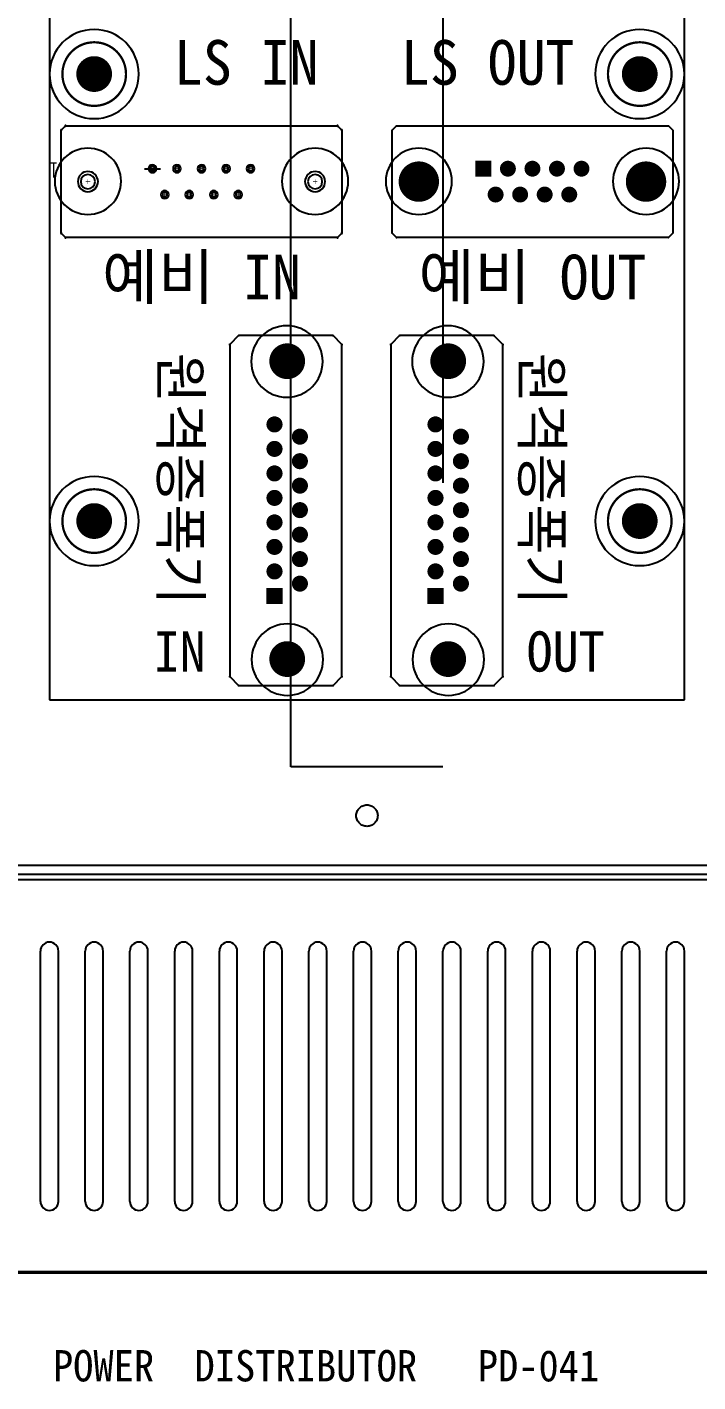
# Model space of a CAD drawing. Header units: millimetres. Extents: x 0 to 841, y 0 to 594.
# Drawn here: x 730.885 to 732.419, y 490.951 to 494.051 of the extents above; entities that cross this region are included whole.
import ezdxf
from ezdxf.enums import TextEntityAlignment as Align

# ---------------------------------------------------------------- set-up
doc = ezdxf.new("R2010")
doc.units = ezdxf.units.MM
doc.header["$LTSCALE"] = 10
doc.linetypes.add('HIDDEN', pattern=[0.375, 0.25, -0.125])
doc.linetypes.add('KEEPOUT_00011110', pattern=[2, 1, 1])
doc.layers.add('LINE06', color=9, linetype='Continuous')
doc.styles.get("Standard").update_dxf_attribs({"font": 'GulimChe.ttf'})

# ---------------------------------------------------------------- blocks, each defined once
blk = doc.blocks.new('PAD_5')
at = {"const_width": 2}
blk.add_lwpolyline([(0, -1, 1), (0, 1, 1)], format="xyb", close=True, dxfattribs=at)

msp = doc.modelspace()

# ---------------------------------------------------------------- linework, layer by layer
at = {"const_width": 0.0364}
for points in [[(731.0198, 493.9431, 1), (731.0562, 493.9431, 1)], [(731.0198, 493.9431, 1), (731.0562, 493.9431, 1)], [(732.2676, 493.9431, 1), (732.3039, 493.9431, 1)], [(732.2676, 493.9431, 1), (732.3039, 493.9431, 1)], [(731.0198, 492.9204, 1), (731.0562, 492.9204, 1)], [(731.0198, 492.9204, 1), (731.0562, 492.9204, 1)], [(732.2676, 492.9204, 1), (732.3039, 492.9204, 1)], [(732.2676, 492.9204, 1), (732.3039, 492.9204, 1)]]:
    msp.add_lwpolyline(points, format="xyb", close=True, dxfattribs=at)
at = {"layer": 'LINE06'}
for p, q in [((730.9357, 495.3545), (730.9357, 492.5113)), ((732.388, 492.5113), (732.388, 495.3545)), ((730.9624, 493.8146), (730.9726, 493.8248)), ((730.9624, 493.579), (730.9624, 493.8146)), ((730.9726, 493.8248), (731.5943, 493.8248)), ((731.5943, 493.8248), (731.6046, 493.8146)), ((731.6046, 493.8146), (731.6046, 493.579)), ((731.7192, 493.8146), (731.7294, 493.8248)), ((731.7192, 493.579), (731.7192, 493.8146)), ((731.7294, 493.8248), (732.3511, 493.8248)), ((732.3511, 493.8248), (732.3614, 493.8146)), ((732.3614, 493.8146), (732.3614, 493.579)), ((731.1531, 493.7266), (731.1894, 493.7266)), ((731.1531, 493.7266), (731.1894, 493.7266)), ((730.9726, 493.5688), (730.9624, 493.579)), ((731.5943, 493.5688), (730.9726, 493.5688)), ((731.6046, 493.579), (731.5943, 493.5688)), ((731.7294, 493.5688), (731.7192, 493.579)), ((732.3511, 493.5688), (731.7294, 493.5688)), ((732.3614, 493.579), (732.3511, 493.5688)), ((731.3684, 493.3446), (731.3479, 493.3242)), ((731.3479, 493.3242), (731.3479, 492.5645)), ((731.5842, 493.3446), (731.3684, 493.3446)), ((731.6046, 493.3242), (731.5842, 493.3446)), ((731.6046, 492.5645), (731.6046, 493.3242)), ((731.7365, 493.3446), (731.7161, 493.3242)), ((731.7161, 493.3242), (731.7161, 492.5645)), ((731.9523, 493.3446), (731.7365, 493.3446)), ((731.9728, 493.3242), (731.9523, 493.3446)), ((731.9728, 492.5645), (731.9728, 493.3242)), ((731.3479, 492.5645), (731.3684, 492.544)), ((731.3684, 492.544), (731.5842, 492.544)), ((731.5842, 492.544), (731.6046, 492.5645)), ((731.7161, 492.5645), (731.7365, 492.544)), ((731.7365, 492.544), (731.9523, 492.544)), ((731.9523, 492.544), (731.9728, 492.5645)), ((730.9357, 492.5113), (732.388, 492.5113)), ((729.0642, 492.1124), (738.9437, 492.1124)), ((729.7392, 492.1329), (738.2687, 492.1329)), ((729.5142, 492.1002), (738.4937, 492.1002)), ((730.9153, 491.3638), (730.9153, 491.9365)), ((730.9562, 491.3638), (730.9562, 491.9365)), ((731.0176, 491.3638), (731.0176, 491.9365)), ((731.0585, 491.3638), (731.0585, 491.9365)), ((731.1198, 491.3638), (731.1198, 491.9365)), ((731.1607, 491.3638), (731.1607, 491.9365)), ((731.2221, 491.3638), (731.2221, 491.9365)), ((731.263, 491.3638), (731.263, 491.9365)), ((731.3244, 491.3638), (731.3244, 491.9365)), ((731.3653, 491.3638), (731.3653, 491.9365)), ((731.4267, 491.3638), (731.4267, 491.9365)), ((731.4676, 491.3638), (731.4676, 491.9365)), ((731.5289, 491.3638), (731.5289, 491.9365)), ((731.5698, 491.3638), (731.5698, 491.9365)), ((731.6312, 491.3638), (731.6312, 491.9365)), ((731.6721, 491.3638), (731.6721, 491.9365)), ((731.7335, 491.3638), (731.7335, 491.9365)), ((731.7744, 491.3638), (731.7744, 491.9365)), ((731.8357, 491.3638), (731.8357, 491.9365)), ((731.8767, 491.3638), (731.8767, 491.9365)), ((731.938, 491.3638), (731.938, 491.9365)), ((731.9789, 491.3638), (731.9789, 491.9365)), ((732.0403, 491.3638), (732.0403, 491.9365)), ((732.0812, 491.3638), (732.0812, 491.9365)), ((732.1426, 491.3638), (732.1426, 491.9365)), ((732.1835, 491.3638), (732.1835, 491.9365)), ((732.2448, 491.3638), (732.2448, 491.9365)), ((732.2857, 491.3638), (732.2857, 491.9365)), ((732.3471, 491.3638), (732.3471, 491.9365)), ((732.388, 491.3638), (732.388, 491.9365)), ((738.9437, 491.2026), (729.0642, 491.2026)), ((729.0642, 491.2026), (738.9437, 491.2026)), ((729.5142, 491.2002), (738.4937, 491.2002))]:
    msp.add_line(p, q, dxfattribs=at)
at = {"layer": 'LINE06', "linetype": 'HIDDEN'}
msp.add_lwpolyline([(731.488, 495.5079), (731.8357, 495.5079), (731.8357, 492.3579), (731.488, 492.3579)], close=True, dxfattribs=at)
at = {"layer": 'LINE06', "linetype": 'KEEPOUT_00011110'}
for points in [[(730.936, 493.9431, 1), (731.1401, 493.9431, 1)], [(732.1837, 493.9431, 1), (732.3878, 493.9431, 1)], [(730.936, 492.9204, 1), (731.1401, 492.9204, 1)], [(732.1837, 492.9204, 1), (732.3878, 492.9204, 1)]]:
    msp.add_lwpolyline(points, format="xyb", close=True, dxfattribs=at)
at = {"layer": 'LINE06'}
for points, const_width in [([(731.1108, 493.9431, 1), (730.9653, 493.9431, 1)], 0.0052), ([(732.3585, 493.9431, 1), (732.213, 493.9431, 1)], 0.0052), ([(731.0017, 493.9431, 1), (731.0744, 493.9431, 1)], 0.0052), ([(732.2494, 493.9431, 1), (732.3221, 493.9431, 1)], 0.0052), ([(731.7182, 493.8146, 1), (731.7203, 493.8146, 1)], 0.00208), ([(731.7284, 493.8248, 1), (731.7305, 493.8248, 1)], 0.00208), ([(732.3501, 493.8248, 1), (732.3522, 493.8248, 1)], 0.00208), ([(732.3603, 493.8146, 1), (732.3624, 493.8146, 1)], 0.00208), ([(731.7805, 493.6739, 1), (731.7805, 493.7201, 1)], 0.0462), ([(731.7805, 493.6739, 1), (731.7805, 493.7201, 1)], 0.0462), ([(731.7805, 493.6739, 1), (731.7805, 493.7201, 1)], 0.0462), ([(731.7642, 493.697, 1), (731.7969, 493.697, 1)], 0.0327), ([(731.7642, 493.697, 1), (731.7969, 493.697, 1)], 0.0327), ([(731.9281, 493.7175, 1), (731.9281, 493.7357, 1)], 0.0182), ([(731.9229, 493.7266, 1), (731.9333, 493.7266, 1)], 0.0104), ([(731.9229, 493.7266, 1), (731.9333, 493.7266, 1)], 0.0104), ([(731.9842, 493.7175, 1), (731.9842, 493.7357, 1)], 0.0182), ([(731.9842, 493.7175, 1), (731.9842, 493.7357, 1)], 0.0182), ([(731.9842, 493.7175, 1), (731.9842, 493.7357, 1)], 0.0182), ([(731.979, 493.7266, 1), (731.9894, 493.7266, 1)], 0.0104), ([(731.979, 493.7266, 1), (731.9894, 493.7266, 1)], 0.0104), ([(732.0403, 493.7175, 1), (732.0403, 493.7357, 1)], 0.0182), ([(732.0403, 493.7175, 1), (732.0403, 493.7357, 1)], 0.0182), ([(732.0403, 493.7175, 1), (732.0403, 493.7357, 1)], 0.0182), ([(732.0351, 493.7266, 1), (732.0455, 493.7266, 1)], 0.0104), ([(732.0351, 493.7266, 1), (732.0455, 493.7266, 1)], 0.0104), ([(732.0964, 493.7175, 1), (732.0964, 493.7357, 1)], 0.0182), ([(732.0964, 493.7175, 1), (732.0964, 493.7357, 1)], 0.0182), ([(732.0964, 493.7175, 1), (732.0964, 493.7357, 1)], 0.0182), ([(732.0912, 493.7266, 1), (732.1016, 493.7266, 1)], 0.0104), ([(732.0912, 493.7266, 1), (732.1016, 493.7266, 1)], 0.0104), ([(732.1525, 493.7175, 1), (732.1525, 493.7357, 1)], 0.0182), ([(732.1525, 493.7175, 1), (732.1525, 493.7357, 1)], 0.0182), ([(732.1525, 493.7175, 1), (732.1525, 493.7357, 1)], 0.0182), ([(732.1473, 493.7266, 1), (732.1577, 493.7266, 1)], 0.0104), ([(732.1473, 493.7266, 1), (732.1577, 493.7266, 1)], 0.0104), ([(732.3001, 493.6739, 1), (732.3001, 493.7201, 1)], 0.0462), ([(732.3001, 493.6739, 1), (732.3001, 493.7201, 1)], 0.0462), ([(732.3001, 493.6739, 1), (732.3001, 493.7201, 1)], 0.0462), ([(732.2837, 493.697, 1), (732.3164, 493.697, 1)], 0.0327), ([(732.2837, 493.697, 1), (732.3164, 493.697, 1)], 0.0327), ([(731.9561, 493.6583, 1), (731.9561, 493.6765, 1)], 0.0182), ([(731.9561, 493.6583, 1), (731.9561, 493.6765, 1)], 0.0182), ([(731.9561, 493.6583, 1), (731.9561, 493.6765, 1)], 0.0182), ([(731.9509, 493.6674, 1), (731.9613, 493.6674, 1)], 0.0104), ([(731.9509, 493.6674, 1), (731.9613, 493.6674, 1)], 0.0104), ([(732.0122, 493.6583, 1), (732.0122, 493.6765, 1)], 0.0182), ([(732.0122, 493.6583, 1), (732.0122, 493.6765, 1)], 0.0182), ([(732.0122, 493.6583, 1), (732.0122, 493.6765, 1)], 0.0182), ([(732.007, 493.6674, 1), (732.0174, 493.6674, 1)], 0.0104), ([(732.007, 493.6674, 1), (732.0174, 493.6674, 1)], 0.0104), ([(732.0683, 493.6583, 1), (732.0683, 493.6765, 1)], 0.0182), ([(732.0683, 493.6583, 1), (732.0683, 493.6765, 1)], 0.0182), ([(732.0683, 493.6583, 1), (732.0683, 493.6765, 1)], 0.0182), ([(732.0632, 493.6674, 1), (732.0735, 493.6674, 1)], 0.0104), ([(732.0632, 493.6674, 1), (732.0735, 493.6674, 1)], 0.0104), ([(732.1245, 493.6583, 1), (732.1245, 493.6765, 1)], 0.0182), ([(732.1245, 493.6583, 1), (732.1245, 493.6765, 1)], 0.0182), ([(732.1245, 493.6583, 1), (732.1245, 493.6765, 1)], 0.0182), ([(732.1193, 493.6674, 1), (732.1297, 493.6674, 1)], 0.0104), ([(732.1193, 493.6674, 1), (732.1297, 493.6674, 1)], 0.0104), ([(731.7182, 493.579, 1), (731.7203, 493.579, 1)], 0.00208), ([(731.7284, 493.5688, 1), (731.7305, 493.5688, 1)], 0.00208), ([(732.3501, 493.5688, 1), (732.3522, 493.5688, 1)], 0.00208), ([(732.3603, 493.579, 1), (732.3624, 493.579, 1)], 0.00208), ([(731.3479, 493.3229, 1), (731.3479, 493.3255, 1)], 0.0026), ([(731.3684, 493.3433, 1), (731.3684, 493.3459, 1)], 0.0026), ([(731.4999, 493.2861, 1), (731.459, 493.2861, 1)], 0.0409), ([(731.4999, 493.2861, 1), (731.459, 493.2861, 1)], 0.0409), ([(731.4999, 493.2861, 1), (731.459, 493.2861, 1)], 0.0409), ([(731.4794, 493.2705, 1), (731.4794, 493.3017, 1)], 0.0312), ([(731.4794, 493.2705, 1), (731.4794, 493.3017, 1)], 0.0312), ([(731.5842, 493.3433, 1), (731.5842, 493.3459, 1)], 0.0026), ([(731.6046, 493.3229, 1), (731.6046, 493.3255, 1)], 0.0026), ([(731.7161, 493.3229, 1), (731.7161, 493.3255, 1)], 0.0026), ([(731.7365, 493.3433, 1), (731.7365, 493.3459, 1)], 0.0026), ([(731.8681, 493.2861, 1), (731.8272, 493.2861, 1)], 0.0409), ([(731.8681, 493.2861, 1), (731.8272, 493.2861, 1)], 0.0409), ([(731.8681, 493.2861, 1), (731.8272, 493.2861, 1)], 0.0409), ([(731.8476, 493.2705, 1), (731.8476, 493.3017, 1)], 0.0312), ([(731.8476, 493.2705, 1), (731.8476, 493.3017, 1)], 0.0312), ([(731.9523, 493.3433, 1), (731.9523, 493.3459, 1)], 0.0026), ([(731.9728, 493.3229, 1), (731.9728, 493.3255, 1)], 0.0026), ([(731.4596, 493.1415, 1), (731.4412, 493.1415, 1)], 0.0184), ([(731.4596, 493.1415, 1), (731.4412, 493.1415, 1)], 0.0184), ([(731.4596, 493.1415, 1), (731.4412, 493.1415, 1)], 0.0184), ([(731.4504, 493.1364, 1), (731.4504, 493.1466, 1)], 0.0102), ([(731.4504, 493.1364, 1), (731.4504, 493.1466, 1)], 0.0102), ([(731.5177, 493.1135, 1), (731.4993, 493.1135, 1)], 0.0184), ([(731.5177, 493.1135, 1), (731.4993, 493.1135, 1)], 0.0184), ([(731.5177, 493.1135, 1), (731.4993, 493.1135, 1)], 0.0184), ([(731.8278, 493.1415, 1), (731.8094, 493.1415, 1)], 0.0184), ([(731.8278, 493.1415, 1), (731.8094, 493.1415, 1)], 0.0184), ([(731.8278, 493.1415, 1), (731.8094, 493.1415, 1)], 0.0184), ([(731.8186, 493.1364, 1), (731.8186, 493.1466, 1)], 0.0102), ([(731.8186, 493.1364, 1), (731.8186, 493.1466, 1)], 0.0102), ([(731.8859, 493.1135, 1), (731.8675, 493.1135, 1)], 0.0184), ([(731.8859, 493.1135, 1), (731.8675, 493.1135, 1)], 0.0184), ([(731.8859, 493.1135, 1), (731.8675, 493.1135, 1)], 0.0184), ([(731.4596, 493.0855, 1), (731.4412, 493.0855, 1)], 0.0184), ([(731.4596, 493.0855, 1), (731.4412, 493.0855, 1)], 0.0184), ([(731.4596, 493.0855, 1), (731.4412, 493.0855, 1)], 0.0184), ([(731.5085, 493.1084, 1), (731.5085, 493.1186, 1)], 0.0102), ([(731.5085, 493.1084, 1), (731.5085, 493.1186, 1)], 0.0102), ([(731.8278, 493.0855, 1), (731.8094, 493.0855, 1)], 0.0184), ([(731.8278, 493.0855, 1), (731.8094, 493.0855, 1)], 0.0184), ([(731.8278, 493.0855, 1), (731.8094, 493.0855, 1)], 0.0184), ([(731.8767, 493.1084, 1), (731.8767, 493.1186, 1)], 0.0102), ([(731.8767, 493.1084, 1), (731.8767, 493.1186, 1)], 0.0102), ([(731.4504, 493.0804, 1), (731.4504, 493.0906, 1)], 0.0102), ([(731.4504, 493.0804, 1), (731.4504, 493.0906, 1)], 0.0102), ([(731.5177, 493.0574, 1), (731.4993, 493.0574, 1)], 0.0184), ([(731.5177, 493.0574, 1), (731.4993, 493.0574, 1)], 0.0184), ([(731.5177, 493.0574, 1), (731.4993, 493.0574, 1)], 0.0184), ([(731.8186, 493.0804, 1), (731.8186, 493.0906, 1)], 0.0102), ([(731.8186, 493.0804, 1), (731.8186, 493.0906, 1)], 0.0102), ([(731.8859, 493.0574, 1), (731.8675, 493.0574, 1)], 0.0184), ([(731.8859, 493.0574, 1), (731.8675, 493.0574, 1)], 0.0184), ([(731.8859, 493.0574, 1), (731.8675, 493.0574, 1)], 0.0184), ([(731.4596, 493.0294, 1), (731.4412, 493.0294, 1)], 0.0184), ([(731.4596, 493.0294, 1), (731.4412, 493.0294, 1)], 0.0184), ([(731.4596, 493.0294, 1), (731.4412, 493.0294, 1)], 0.0184), ([(731.4504, 493.0243, 1), (731.4504, 493.0345, 1)], 0.0102), ([(731.4504, 493.0243, 1), (731.4504, 493.0345, 1)], 0.0102), ([(731.5085, 493.0523, 1), (731.5085, 493.0626, 1)], 0.0102), ([(731.5085, 493.0523, 1), (731.5085, 493.0626, 1)], 0.0102), ([(731.8278, 493.0294, 1), (731.8094, 493.0294, 1)], 0.0184), ([(731.8278, 493.0294, 1), (731.8094, 493.0294, 1)], 0.0184), ([(731.8278, 493.0294, 1), (731.8094, 493.0294, 1)], 0.0184), ([(731.8186, 493.0243, 1), (731.8186, 493.0345, 1)], 0.0102), ([(731.8186, 493.0243, 1), (731.8186, 493.0345, 1)], 0.0102), ([(731.8767, 493.0523, 1), (731.8767, 493.0626, 1)], 0.0102), ([(731.8767, 493.0523, 1), (731.8767, 493.0626, 1)], 0.0102), ([(731.5177, 493.0014, 1), (731.4993, 493.0014, 1)], 0.0184), ([(731.5177, 493.0014, 1), (731.4993, 493.0014, 1)], 0.0184), ([(731.5177, 493.0014, 1), (731.4993, 493.0014, 1)], 0.0184), ([(731.5085, 492.9963, 1), (731.5085, 493.0065, 1)], 0.0102), ([(731.5085, 492.9963, 1), (731.5085, 493.0065, 1)], 0.0102), ([(731.8859, 493.0014, 1), (731.8675, 493.0014, 1)], 0.0184), ([(731.8859, 493.0014, 1), (731.8675, 493.0014, 1)], 0.0184), ([(731.8859, 493.0014, 1), (731.8675, 493.0014, 1)], 0.0184), ([(731.8767, 492.9963, 1), (731.8767, 493.0065, 1)], 0.0102), ([(731.8767, 492.9963, 1), (731.8767, 493.0065, 1)], 0.0102), ([(731.1108, 492.9204, 1), (730.9653, 492.9204, 1)], 0.0052), ([(731.4596, 492.9734, 1), (731.4412, 492.9734, 1)], 0.0184), ([(731.4596, 492.9734, 1), (731.4412, 492.9734, 1)], 0.0184), ([(731.4596, 492.9734, 1), (731.4412, 492.9734, 1)], 0.0184), ([(731.4504, 492.9683, 1), (731.4504, 492.9785, 1)], 0.0102), ([(731.4504, 492.9683, 1), (731.4504, 492.9785, 1)], 0.0102), ([(731.8278, 492.9734, 1), (731.8094, 492.9734, 1)], 0.0184), ([(731.8278, 492.9734, 1), (731.8094, 492.9734, 1)], 0.0184), ([(731.8278, 492.9734, 1), (731.8094, 492.9734, 1)], 0.0184), ([(731.8186, 492.9683, 1), (731.8186, 492.9785, 1)], 0.0102), ([(731.8186, 492.9683, 1), (731.8186, 492.9785, 1)], 0.0102), ([(732.3585, 492.9204, 1), (732.213, 492.9204, 1)], 0.0052), ([(731.0017, 492.9204, 1), (731.0744, 492.9204, 1)], 0.0052), ([(731.5177, 492.9454, 1), (731.4993, 492.9454, 1)], 0.0184), ([(731.5177, 492.9454, 1), (731.4993, 492.9454, 1)], 0.0184), ([(731.5177, 492.9454, 1), (731.4993, 492.9454, 1)], 0.0184), ([(731.5085, 492.9402, 1), (731.5085, 492.9505, 1)], 0.0102), ([(731.5085, 492.9402, 1), (731.5085, 492.9505, 1)], 0.0102), ([(731.8859, 492.9454, 1), (731.8675, 492.9454, 1)], 0.0184), ([(731.8859, 492.9454, 1), (731.8675, 492.9454, 1)], 0.0184), ([(731.8859, 492.9454, 1), (731.8675, 492.9454, 1)], 0.0184), ([(731.8767, 492.9402, 1), (731.8767, 492.9505, 1)], 0.0102), ([(731.8767, 492.9402, 1), (731.8767, 492.9505, 1)], 0.0102), ([(732.2494, 492.9204, 1), (732.3221, 492.9204, 1)], 0.0052), ([(731.4596, 492.9173, 1), (731.4412, 492.9173, 1)], 0.0184), ([(731.4596, 492.9173, 1), (731.4412, 492.9173, 1)], 0.0184), ([(731.4596, 492.9173, 1), (731.4412, 492.9173, 1)], 0.0184), ([(731.4504, 492.9122, 1), (731.4504, 492.9224, 1)], 0.0102), ([(731.4504, 492.9122, 1), (731.4504, 492.9224, 1)], 0.0102), ([(731.8278, 492.9173, 1), (731.8094, 492.9173, 1)], 0.0184), ([(731.8278, 492.9173, 1), (731.8094, 492.9173, 1)], 0.0184), ([(731.8278, 492.9173, 1), (731.8094, 492.9173, 1)], 0.0184), ([(731.8186, 492.9122, 1), (731.8186, 492.9224, 1)], 0.0102), ([(731.8186, 492.9122, 1), (731.8186, 492.9224, 1)], 0.0102), ([(731.5177, 492.8893, 1), (731.4993, 492.8893, 1)], 0.0184), ([(731.5177, 492.8893, 1), (731.4993, 492.8893, 1)], 0.0184), ([(731.5177, 492.8893, 1), (731.4993, 492.8893, 1)], 0.0184), ([(731.5085, 492.8842, 1), (731.5085, 492.8944, 1)], 0.0102), ([(731.5085, 492.8842, 1), (731.5085, 492.8944, 1)], 0.0102), ([(731.8859, 492.8893, 1), (731.8675, 492.8893, 1)], 0.0184), ([(731.8859, 492.8893, 1), (731.8675, 492.8893, 1)], 0.0184), ([(731.8859, 492.8893, 1), (731.8675, 492.8893, 1)], 0.0184), ([(731.8767, 492.8842, 1), (731.8767, 492.8944, 1)], 0.0102), ([(731.8767, 492.8842, 1), (731.8767, 492.8944, 1)], 0.0102), ([(731.4596, 492.8613, 1), (731.4412, 492.8613, 1)], 0.0184), ([(731.4596, 492.8613, 1), (731.4412, 492.8613, 1)], 0.0184), ([(731.4596, 492.8613, 1), (731.4412, 492.8613, 1)], 0.0184), ([(731.4504, 492.8562, 1), (731.4504, 492.8664, 1)], 0.0102), ([(731.4504, 492.8562, 1), (731.4504, 492.8664, 1)], 0.0102), ([(731.8278, 492.8613, 1), (731.8094, 492.8613, 1)], 0.0184), ([(731.8278, 492.8613, 1), (731.8094, 492.8613, 1)], 0.0184), ([(731.8278, 492.8613, 1), (731.8094, 492.8613, 1)], 0.0184), ([(731.8186, 492.8562, 1), (731.8186, 492.8664, 1)], 0.0102), ([(731.8186, 492.8562, 1), (731.8186, 492.8664, 1)], 0.0102), ([(731.4596, 492.8052, 1), (731.4412, 492.8052, 1)], 0.0184), ([(731.4596, 492.8052, 1), (731.4412, 492.8052, 1)], 0.0184), ([(731.4596, 492.8052, 1), (731.4412, 492.8052, 1)], 0.0184), ([(731.5177, 492.8333, 1), (731.4993, 492.8333, 1)], 0.0184), ([(731.5177, 492.8333, 1), (731.4993, 492.8333, 1)], 0.0184), ([(731.5177, 492.8333, 1), (731.4993, 492.8333, 1)], 0.0184), ([(731.5085, 492.8282, 1), (731.5085, 492.8384, 1)], 0.0102), ([(731.5085, 492.8282, 1), (731.5085, 492.8384, 1)], 0.0102), ([(731.8278, 492.8052, 1), (731.8094, 492.8052, 1)], 0.0184), ([(731.8278, 492.8052, 1), (731.8094, 492.8052, 1)], 0.0184), ([(731.8278, 492.8052, 1), (731.8094, 492.8052, 1)], 0.0184), ([(731.8859, 492.8333, 1), (731.8675, 492.8333, 1)], 0.0184), ([(731.8859, 492.8333, 1), (731.8675, 492.8333, 1)], 0.0184), ([(731.8859, 492.8333, 1), (731.8675, 492.8333, 1)], 0.0184), ([(731.8767, 492.8282, 1), (731.8767, 492.8384, 1)], 0.0102), ([(731.8767, 492.8282, 1), (731.8767, 492.8384, 1)], 0.0102), ([(731.4504, 492.8001, 1), (731.4504, 492.8104, 1)], 0.0102), ([(731.4504, 492.8001, 1), (731.4504, 492.8104, 1)], 0.0102), ([(731.5177, 492.7772, 1), (731.4993, 492.7772, 1)], 0.0184), ([(731.5177, 492.7772, 1), (731.4993, 492.7772, 1)], 0.0184), ([(731.5177, 492.7772, 1), (731.4993, 492.7772, 1)], 0.0184), ([(731.8186, 492.8001, 1), (731.8186, 492.8104, 1)], 0.0102), ([(731.8186, 492.8001, 1), (731.8186, 492.8104, 1)], 0.0102), ([(731.8859, 492.7772, 1), (731.8675, 492.7772, 1)], 0.0184), ([(731.8859, 492.7772, 1), (731.8675, 492.7772, 1)], 0.0184), ([(731.8859, 492.7772, 1), (731.8675, 492.7772, 1)], 0.0184), ([(731.4504, 492.7441, 1), (731.4504, 492.7543, 1)], 0.0102), ([(731.4504, 492.7441, 1), (731.4504, 492.7543, 1)], 0.0102), ([(731.5085, 492.7721, 1), (731.5085, 492.7823, 1)], 0.0102), ([(731.5085, 492.7721, 1), (731.5085, 492.7823, 1)], 0.0102), ([(731.8186, 492.7441, 1), (731.8186, 492.7543, 1)], 0.0102), ([(731.8186, 492.7441, 1), (731.8186, 492.7543, 1)], 0.0102), ([(731.8767, 492.7721, 1), (731.8767, 492.7823, 1)], 0.0102), ([(731.8767, 492.7721, 1), (731.8767, 492.7823, 1)], 0.0102), ([(731.4999, 492.6046, 1), (731.459, 492.6046, 1)], 0.0409), ([(731.4999, 492.6046, 1), (731.459, 492.6046, 1)], 0.0409), ([(731.4999, 492.6046, 1), (731.459, 492.6046, 1)], 0.0409), ([(731.4794, 492.589, 1), (731.4794, 492.6202, 1)], 0.0312), ([(731.4794, 492.589, 1), (731.4794, 492.6202, 1)], 0.0312), ([(731.8681, 492.6046, 1), (731.8272, 492.6046, 1)], 0.0409), ([(731.8681, 492.6046, 1), (731.8272, 492.6046, 1)], 0.0409), ([(731.8681, 492.6046, 1), (731.8272, 492.6046, 1)], 0.0409), ([(731.8476, 492.589, 1), (731.8476, 492.6202, 1)], 0.0312), ([(731.8476, 492.589, 1), (731.8476, 492.6202, 1)], 0.0312), ([(731.3479, 492.5632, 1), (731.3479, 492.5658, 1)], 0.0026), ([(731.3684, 492.5427, 1), (731.3684, 492.5453, 1)], 0.0026), ([(731.5842, 492.5427, 1), (731.5842, 492.5453, 1)], 0.0026), ([(731.6046, 492.5632, 1), (731.6046, 492.5658, 1)], 0.0026), ([(731.7161, 492.5632, 1), (731.7161, 492.5658, 1)], 0.0026), ([(731.7365, 492.5427, 1), (731.7365, 492.5453, 1)], 0.0026), ([(731.9523, 492.5427, 1), (731.9523, 492.5453, 1)], 0.0026), ([(731.9728, 492.5632, 1), (731.9728, 492.5658, 1)], 0.0026)]:
    msp.add_lwpolyline(points, format="xyb", close=True, dxfattribs=dict(at, const_width=const_width))
for points, const_width in [([(731.0328, 493.9431), (731.0432, 493.9431)], 0.00104), ([(731.0328, 493.9431), (731.0432, 493.9431)], 0.00104), ([(731.038, 493.9379), (731.038, 493.9483)], 0.00104), ([(731.038, 493.9379), (731.038, 493.9483)], 0.00104), ([(732.2806, 493.9431), (732.2909, 493.9431)], 0.00104), ([(732.2806, 493.9431), (732.2909, 493.9431)], 0.00104), ([(732.2857, 493.9379), (732.2857, 493.9483)], 0.00104), ([(732.2857, 493.9379), (732.2857, 493.9483)], 0.00104), ([(731.1661, 493.7266), (731.1764, 493.7266)], 0.00104), ([(731.1661, 493.7266), (731.1764, 493.7266)], 0.00104), ([(731.1713, 493.7214), (731.1713, 493.7318)], 0.00104), ([(731.1713, 493.7214), (731.1713, 493.7318)], 0.00104), ([(731.2222, 493.7266), (731.2326, 493.7266)], 0.00104), ([(731.2222, 493.7266), (731.2326, 493.7266)], 0.00104), ([(731.2274, 493.7214), (731.2274, 493.7318)], 0.00104), ([(731.2274, 493.7214), (731.2274, 493.7318)], 0.00104), ([(731.2783, 493.7266), (731.2887, 493.7266)], 0.00104), ([(731.2783, 493.7266), (731.2887, 493.7266)], 0.00104), ([(731.2835, 493.7214), (731.2835, 493.7318)], 0.00104), ([(731.2835, 493.7214), (731.2835, 493.7318)], 0.00104), ([(731.3344, 493.7266), (731.3448, 493.7266)], 0.00104), ([(731.3344, 493.7266), (731.3448, 493.7266)], 0.00104), ([(731.3396, 493.7214), (731.3396, 493.7318)], 0.00104), ([(731.3396, 493.7214), (731.3396, 493.7318)], 0.00104), ([(731.3905, 493.7266), (731.4009, 493.7266)], 0.00104), ([(731.3905, 493.7266), (731.4009, 493.7266)], 0.00104), ([(731.3957, 493.7214), (731.3957, 493.7318)], 0.00104), ([(731.3957, 493.7214), (731.3957, 493.7318)], 0.00104), ([(731.9099, 493.7266), (731.9463, 493.7266)], 0.0364), ([(731.9099, 493.7266), (731.9463, 493.7266)], 0.0364), ([(731.9229, 493.7266), (731.9333, 493.7266)], 0.00104), ([(731.9229, 493.7266), (731.9333, 493.7266)], 0.00104), ([(731.9281, 493.7214), (731.9281, 493.7318)], 0.00104), ([(731.9281, 493.7214), (731.9281, 493.7318)], 0.00104), ([(731.979, 493.7266), (731.9894, 493.7266)], 0.00104), ([(731.979, 493.7266), (731.9894, 493.7266)], 0.00104), ([(731.9842, 493.7214), (731.9842, 493.7318)], 0.00104), ([(731.9842, 493.7214), (731.9842, 493.7318)], 0.00104), ([(732.0351, 493.7266), (732.0455, 493.7266)], 0.00104), ([(732.0351, 493.7266), (732.0455, 493.7266)], 0.00104), ([(732.0403, 493.7214), (732.0403, 493.7318)], 0.00104), ([(732.0403, 493.7214), (732.0403, 493.7318)], 0.00104), ([(732.0912, 493.7266), (732.1016, 493.7266)], 0.00104), ([(732.0912, 493.7266), (732.1016, 493.7266)], 0.00104), ([(732.0964, 493.7214), (732.0964, 493.7318)], 0.00104), ([(732.0964, 493.7214), (732.0964, 493.7318)], 0.00104), ([(732.1473, 493.7266), (732.1577, 493.7266)], 0.00104), ([(732.1473, 493.7266), (732.1577, 493.7266)], 0.00104), ([(732.1525, 493.7214), (732.1525, 493.7318)], 0.00104), ([(732.1525, 493.7214), (732.1525, 493.7318)], 0.00104), ([(731.0185, 493.697), (731.0289, 493.697)], 0.00104), ([(731.0185, 493.697), (731.0289, 493.697)], 0.00104), ([(731.0237, 493.6918), (731.0237, 493.7022)], 0.00104), ([(731.0237, 493.6918), (731.0237, 493.7022)], 0.00104), ([(731.5381, 493.697), (731.5484, 493.697)], 0.00104), ([(731.5381, 493.697), (731.5484, 493.697)], 0.00104), ([(731.5432, 493.6918), (731.5432, 493.7022)], 0.00104), ([(731.5432, 493.6918), (731.5432, 493.7022)], 0.00104), ([(731.7753, 493.697), (731.7857, 493.697)], 0.00104), ([(731.7753, 493.697), (731.7857, 493.697)], 0.00104), ([(731.7805, 493.6918), (731.7805, 493.7022)], 0.00104), ([(731.7805, 493.6918), (731.7805, 493.7022)], 0.00104), ([(732.2949, 493.697), (732.3053, 493.697)], 0.00104), ([(732.2949, 493.697), (732.3053, 493.697)], 0.00104), ([(732.3001, 493.6918), (732.3001, 493.7022)], 0.00104), ([(732.3001, 493.6918), (732.3001, 493.7022)], 0.00104), ([(731.1941, 493.6674), (731.2045, 493.6674)], 0.00104), ([(731.1941, 493.6674), (731.2045, 493.6674)], 0.00104), ([(731.1993, 493.6622), (731.1993, 493.6726)], 0.00104), ([(731.1993, 493.6622), (731.1993, 493.6726)], 0.00104), ([(731.2502, 493.6674), (731.2606, 493.6674)], 0.00104), ([(731.2502, 493.6674), (731.2606, 493.6674)], 0.00104), ([(731.2554, 493.6622), (731.2554, 493.6726)], 0.00104), ([(731.2554, 493.6622), (731.2554, 493.6726)], 0.00104), ([(731.3063, 493.6674), (731.3167, 493.6674)], 0.00104), ([(731.3063, 493.6674), (731.3167, 493.6674)], 0.00104), ([(731.3115, 493.6622), (731.3115, 493.6726)], 0.00104), ([(731.3115, 493.6622), (731.3115, 493.6726)], 0.00104), ([(731.3624, 493.6674), (731.3728, 493.6674)], 0.00104), ([(731.3624, 493.6674), (731.3728, 493.6674)], 0.00104), ([(731.3676, 493.6622), (731.3676, 493.6726)], 0.00104), ([(731.3676, 493.6622), (731.3676, 493.6726)], 0.00104), ([(731.9509, 493.6674), (731.9613, 493.6674)], 0.00104), ([(731.9509, 493.6674), (731.9613, 493.6674)], 0.00104), ([(731.9561, 493.6622), (731.9561, 493.6726)], 0.00104), ([(731.9561, 493.6622), (731.9561, 493.6726)], 0.00104), ([(732.007, 493.6674), (732.0174, 493.6674)], 0.00104), ([(732.007, 493.6674), (732.0174, 493.6674)], 0.00104), ([(732.0122, 493.6622), (732.0122, 493.6726)], 0.00104), ([(732.0122, 493.6622), (732.0122, 493.6726)], 0.00104), ([(732.0632, 493.6674), (732.0735, 493.6674)], 0.00104), ([(732.0632, 493.6674), (732.0735, 493.6674)], 0.00104), ([(732.0683, 493.6622), (732.0683, 493.6726)], 0.00104), ([(732.0683, 493.6622), (732.0683, 493.6726)], 0.00104), ([(732.1193, 493.6674), (732.1297, 493.6674)], 0.00104), ([(732.1193, 493.6674), (732.1297, 493.6674)], 0.00104), ([(732.1245, 493.6622), (732.1245, 493.6726)], 0.00104), ([(732.1245, 493.6622), (732.1245, 493.6726)], 0.00104), ([(731.4846, 493.2861), (731.4742, 493.2861)], 0.00104), ([(731.4846, 493.2861), (731.4742, 493.2861)], 0.00104), ([(731.4794, 493.2809), (731.4794, 493.2913)], 0.00104), ([(731.4794, 493.2809), (731.4794, 493.2913)], 0.00104), ([(731.8528, 493.2861), (731.8424, 493.2861)], 0.00104), ([(731.8528, 493.2861), (731.8424, 493.2861)], 0.00104), ([(731.8476, 493.2809), (731.8476, 493.2913)], 0.00104), ([(731.8476, 493.2809), (731.8476, 493.2913)], 0.00104), ([(731.4556, 493.1415), (731.4452, 493.1415)], 0.00104), ([(731.4556, 493.1415), (731.4452, 493.1415)], 0.00104), ([(731.4504, 493.1363), (731.4504, 493.1467)], 0.00104), ([(731.4504, 493.1363), (731.4504, 493.1467)], 0.00104), ([(731.8238, 493.1415), (731.8134, 493.1415)], 0.00104), ([(731.8238, 493.1415), (731.8134, 493.1415)], 0.00104), ([(731.8186, 493.1363), (731.8186, 493.1467)], 0.00104), ([(731.8186, 493.1363), (731.8186, 493.1467)], 0.00104), ([(731.5137, 493.1135), (731.5033, 493.1135)], 0.00104), ([(731.5137, 493.1135), (731.5033, 493.1135)], 0.00104), ([(731.5085, 493.1083), (731.5085, 493.1187)], 0.00104), ([(731.5085, 493.1083), (731.5085, 493.1187)], 0.00104), ([(731.8819, 493.1135), (731.8715, 493.1135)], 0.00104), ([(731.8819, 493.1135), (731.8715, 493.1135)], 0.00104), ([(731.8767, 493.1083), (731.8767, 493.1187)], 0.00104), ([(731.8767, 493.1083), (731.8767, 493.1187)], 0.00104), ([(731.4556, 493.0855), (731.4452, 493.0855)], 0.00104), ([(731.4556, 493.0855), (731.4452, 493.0855)], 0.00104), ([(731.4504, 493.0803), (731.4504, 493.0907)], 0.00104), ([(731.4504, 493.0803), (731.4504, 493.0907)], 0.00104), ([(731.8238, 493.0855), (731.8134, 493.0855)], 0.00104), ([(731.8238, 493.0855), (731.8134, 493.0855)], 0.00104), ([(731.8186, 493.0803), (731.8186, 493.0907)], 0.00104), ([(731.8186, 493.0803), (731.8186, 493.0907)], 0.00104), ([(731.5137, 493.0574), (731.5033, 493.0574)], 0.00104), ([(731.5137, 493.0574), (731.5033, 493.0574)], 0.00104), ([(731.5085, 493.0523), (731.5085, 493.0626)], 0.00104), ([(731.5085, 493.0523), (731.5085, 493.0626)], 0.00104), ([(731.8819, 493.0574), (731.8715, 493.0574)], 0.00104), ([(731.8819, 493.0574), (731.8715, 493.0574)], 0.00104), ([(731.8767, 493.0523), (731.8767, 493.0626)], 0.00104), ([(731.8767, 493.0523), (731.8767, 493.0626)], 0.00104), ([(731.4556, 493.0294), (731.4452, 493.0294)], 0.00104), ([(731.4556, 493.0294), (731.4452, 493.0294)], 0.00104), ([(731.4504, 493.0242), (731.4504, 493.0346)], 0.00104), ([(731.4504, 493.0242), (731.4504, 493.0346)], 0.00104), ([(731.8238, 493.0294), (731.8134, 493.0294)], 0.00104), ([(731.8238, 493.0294), (731.8134, 493.0294)], 0.00104), ([(731.8186, 493.0242), (731.8186, 493.0346)], 0.00104), ([(731.8186, 493.0242), (731.8186, 493.0346)], 0.00104), ([(731.4504, 492.9682), (731.4504, 492.9786)], 0.00104), ([(731.4504, 492.9682), (731.4504, 492.9786)], 0.00104), ([(731.5137, 493.0014), (731.5033, 493.0014)], 0.00104), ([(731.5137, 493.0014), (731.5033, 493.0014)], 0.00104), ([(731.5085, 492.9962), (731.5085, 493.0066)], 0.00104), ([(731.5085, 492.9962), (731.5085, 493.0066)], 0.00104), ([(731.8186, 492.9682), (731.8186, 492.9786)], 0.00104), ([(731.8186, 492.9682), (731.8186, 492.9786)], 0.00104), ([(731.8819, 493.0014), (731.8715, 493.0014)], 0.00104), ([(731.8819, 493.0014), (731.8715, 493.0014)], 0.00104), ([(731.8767, 492.9962), (731.8767, 493.0066)], 0.00104), ([(731.8767, 492.9962), (731.8767, 493.0066)], 0.00104), ([(731.4556, 492.9734), (731.4452, 492.9734)], 0.00104), ([(731.4556, 492.9734), (731.4452, 492.9734)], 0.00104), ([(731.5137, 492.9454), (731.5033, 492.9454)], 0.00104), ([(731.5137, 492.9454), (731.5033, 492.9454)], 0.00104), ([(731.5085, 492.9402), (731.5085, 492.9506)], 0.00104), ([(731.5085, 492.9402), (731.5085, 492.9506)], 0.00104), ([(731.8238, 492.9734), (731.8134, 492.9734)], 0.00104), ([(731.8238, 492.9734), (731.8134, 492.9734)], 0.00104), ([(731.8819, 492.9454), (731.8715, 492.9454)], 0.00104), ([(731.8819, 492.9454), (731.8715, 492.9454)], 0.00104), ([(731.8767, 492.9402), (731.8767, 492.9506)], 0.00104), ([(731.8767, 492.9402), (731.8767, 492.9506)], 0.00104), ([(731.0328, 492.9204), (731.0432, 492.9204)], 0.00104), ([(731.0328, 492.9204), (731.0432, 492.9204)], 0.00104), ([(731.038, 492.9152), (731.038, 492.9256)], 0.00104), ([(731.038, 492.9152), (731.038, 492.9256)], 0.00104), ([(731.4556, 492.9173), (731.4452, 492.9173)], 0.00104), ([(731.4556, 492.9173), (731.4452, 492.9173)], 0.00104), ([(731.4504, 492.9121), (731.4504, 492.9225)], 0.00104), ([(731.4504, 492.9121), (731.4504, 492.9225)], 0.00104), ([(731.8238, 492.9173), (731.8134, 492.9173)], 0.00104), ([(731.8238, 492.9173), (731.8134, 492.9173)], 0.00104), ([(731.8186, 492.9121), (731.8186, 492.9225)], 0.00104), ([(731.8186, 492.9121), (731.8186, 492.9225)], 0.00104), ([(732.2806, 492.9204), (732.2909, 492.9204)], 0.00104), ([(732.2806, 492.9204), (732.2909, 492.9204)], 0.00104), ([(732.2857, 492.9152), (732.2857, 492.9256)], 0.00104), ([(732.2857, 492.9152), (732.2857, 492.9256)], 0.00104), ([(731.5137, 492.8893), (731.5033, 492.8893)], 0.00104), ([(731.5137, 492.8893), (731.5033, 492.8893)], 0.00104), ([(731.5085, 492.8841), (731.5085, 492.8945)], 0.00104), ([(731.5085, 492.8841), (731.5085, 492.8945)], 0.00104), ([(731.8819, 492.8893), (731.8715, 492.8893)], 0.00104), ([(731.8819, 492.8893), (731.8715, 492.8893)], 0.00104), ([(731.8767, 492.8841), (731.8767, 492.8945)], 0.00104), ([(731.8767, 492.8841), (731.8767, 492.8945)], 0.00104), ([(731.4556, 492.8613), (731.4452, 492.8613)], 0.00104), ([(731.4556, 492.8613), (731.4452, 492.8613)], 0.00104), ([(731.4504, 492.8561), (731.4504, 492.8665)], 0.00104), ([(731.4504, 492.8561), (731.4504, 492.8665)], 0.00104), ([(731.8238, 492.8613), (731.8134, 492.8613)], 0.00104), ([(731.8238, 492.8613), (731.8134, 492.8613)], 0.00104), ([(731.8186, 492.8561), (731.8186, 492.8665)], 0.00104), ([(731.8186, 492.8561), (731.8186, 492.8665)], 0.00104), ([(731.5137, 492.8333), (731.5033, 492.8333)], 0.00104), ([(731.5137, 492.8333), (731.5033, 492.8333)], 0.00104), ([(731.5085, 492.8281), (731.5085, 492.8385)], 0.00104), ([(731.5085, 492.8281), (731.5085, 492.8385)], 0.00104), ([(731.8819, 492.8333), (731.8715, 492.8333)], 0.00104), ([(731.8819, 492.8333), (731.8715, 492.8333)], 0.00104), ([(731.8767, 492.8281), (731.8767, 492.8385)], 0.00104), ([(731.8767, 492.8281), (731.8767, 492.8385)], 0.00104), ([(731.4556, 492.8052), (731.4452, 492.8052)], 0.00104), ([(731.4556, 492.8052), (731.4452, 492.8052)], 0.00104), ([(731.4504, 492.8), (731.4504, 492.8104)], 0.00104), ([(731.4504, 492.8), (731.4504, 492.8104)], 0.00104), ([(731.8238, 492.8052), (731.8134, 492.8052)], 0.00104), ([(731.8238, 492.8052), (731.8134, 492.8052)], 0.00104), ([(731.8186, 492.8), (731.8186, 492.8104)], 0.00104), ([(731.8186, 492.8), (731.8186, 492.8104)], 0.00104), ([(731.4504, 492.7308), (731.4504, 492.7676)], 0.0368), ([(731.4504, 492.7308), (731.4504, 492.7676)], 0.0368), ([(731.4504, 492.7308), (731.4504, 492.7676)], 0.0368), ([(731.5137, 492.7772), (731.5033, 492.7772)], 0.00104), ([(731.5137, 492.7772), (731.5033, 492.7772)], 0.00104), ([(731.5085, 492.772), (731.5085, 492.7824)], 0.00104), ([(731.5085, 492.772), (731.5085, 492.7824)], 0.00104), ([(731.8186, 492.7308), (731.8186, 492.7676)], 0.0368), ([(731.8186, 492.7308), (731.8186, 492.7676)], 0.0368), ([(731.8186, 492.7308), (731.8186, 492.7676)], 0.0368), ([(731.8819, 492.7772), (731.8715, 492.7772)], 0.00104), ([(731.8819, 492.7772), (731.8715, 492.7772)], 0.00104), ([(731.8767, 492.772), (731.8767, 492.7824)], 0.00104), ([(731.8767, 492.772), (731.8767, 492.7824)], 0.00104), ([(731.4556, 492.7492), (731.4452, 492.7492)], 0.00104), ([(731.4556, 492.7492), (731.4452, 492.7492)], 0.00104), ([(731.4504, 492.744), (731.4504, 492.7544)], 0.00104), ([(731.4504, 492.744), (731.4504, 492.7544)], 0.00104), ([(731.8238, 492.7492), (731.8134, 492.7492)], 0.00104), ([(731.8238, 492.7492), (731.8134, 492.7492)], 0.00104), ([(731.8186, 492.744), (731.8186, 492.7544)], 0.00104), ([(731.8186, 492.744), (731.8186, 492.7544)], 0.00104), ([(731.4846, 492.6046), (731.4742, 492.6046)], 0.00104), ([(731.4846, 492.6046), (731.4742, 492.6046)], 0.00104), ([(731.4794, 492.5994), (731.4794, 492.6098)], 0.00104), ([(731.4794, 492.5994), (731.4794, 492.6098)], 0.00104), ([(731.8528, 492.6046), (731.8424, 492.6046)], 0.00104), ([(731.8528, 492.6046), (731.8424, 492.6046)], 0.00104), ([(731.8476, 492.5994), (731.8476, 492.6098)], 0.00104), ([(731.8476, 492.5994), (731.8476, 492.6098)], 0.00104)]:
    msp.add_lwpolyline(points, dxfattribs=dict(at, const_width=const_width))
at = {"layer": 'LINE06', "linetype": 'HIDDEN'}
msp.add_circle((731.6619, 492.2464), 0.0245, dxfattribs=at)
at = {"layer": 'LINE06'}
for centre, radius, start, end in [((730.9624, 493.8146), 0.00104, 0, 180), ((730.9624, 493.8146), 0.00104, 180, 0), ((730.9726, 493.8248), 0.00104, 0, 180), ((730.9726, 493.8248), 0.00104, 180, 0), ((731.5943, 493.8248), 0.00104, 0, 180), ((731.5943, 493.8248), 0.00104, 180, 0), ((731.6046, 493.8146), 0.00104, 0, 180), ((731.6046, 493.8146), 0.00104, 180, 0), ((731.1713, 493.7266), 0.00909, 90, 270), ((731.1713, 493.7266), 0.0052, 0, 180), ((731.1713, 493.7266), 0.0052, 0, 180), ((731.1713, 493.7266), 0.0052, 180, 0), ((731.1713, 493.7266), 0.0052, 180, 0), ((731.1713, 493.7266), 0.00909, 270, 90), ((731.2274, 493.7266), 0.00909, 90, 270), ((731.2274, 493.7266), 0.00909, 90, 270), ((731.2274, 493.7266), 0.00909, 90, 270), ((731.2274, 493.7266), 0.0052, 0, 180), ((731.2274, 493.7266), 0.0052, 0, 180), ((731.2274, 493.7266), 0.0052, 180, 0), ((731.2274, 493.7266), 0.0052, 180, 0), ((731.2274, 493.7266), 0.00909, 270, 90), ((731.2274, 493.7266), 0.00909, 270, 90), ((731.2274, 493.7266), 0.00909, 270, 90), ((731.2835, 493.7266), 0.00909, 90, 270), ((731.2835, 493.7266), 0.00909, 90, 270), ((731.2835, 493.7266), 0.00909, 90, 270), ((731.2835, 493.7266), 0.0052, 0, 180), ((731.2835, 493.7266), 0.0052, 0, 180), ((731.2835, 493.7266), 0.0052, 180, 0), ((731.2835, 493.7266), 0.0052, 180, 0), ((731.2835, 493.7266), 0.00909, 270, 90), ((731.2835, 493.7266), 0.00909, 270, 90), ((731.2835, 493.7266), 0.00909, 270, 90), ((731.3396, 493.7266), 0.00909, 90, 270), ((731.3396, 493.7266), 0.00909, 90, 270), ((731.3396, 493.7266), 0.00909, 90, 270), ((731.3396, 493.7266), 0.0052, 0, 180), ((731.3396, 493.7266), 0.0052, 0, 180), ((731.3396, 493.7266), 0.0052, 180, 0), ((731.3396, 493.7266), 0.0052, 180, 0), ((731.3396, 493.7266), 0.00909, 270, 90), ((731.3396, 493.7266), 0.00909, 270, 90), ((731.3396, 493.7266), 0.00909, 270, 90), ((731.3957, 493.7266), 0.00909, 90, 270), ((731.3957, 493.7266), 0.00909, 90, 270), ((731.3957, 493.7266), 0.00909, 90, 270), ((731.3957, 493.7266), 0.0052, 0, 180), ((731.3957, 493.7266), 0.0052, 0, 180), ((731.3957, 493.7266), 0.0052, 180, 0), ((731.3957, 493.7266), 0.0052, 180, 0), ((731.3957, 493.7266), 0.00909, 270, 90), ((731.3957, 493.7266), 0.00909, 270, 90), ((731.3957, 493.7266), 0.00909, 270, 90), ((731.0237, 493.697), 0.0231, 90, 270), ((731.0237, 493.697), 0.0231, 90, 270), ((731.0237, 493.697), 0.0231, 90, 270), ((731.0237, 493.697), 0.0164, 0, 180), ((731.0237, 493.697), 0.0164, 0, 180), ((731.0237, 493.697), 0.0164, 180, 0), ((731.0237, 493.697), 0.0164, 180, 0), ((731.0237, 493.697), 0.0231, 270, 90), ((731.0237, 493.697), 0.0231, 270, 90), ((731.0237, 493.697), 0.0231, 270, 90), ((731.5432, 493.697), 0.0231, 90, 270), ((731.5432, 493.697), 0.0231, 90, 270), ((731.5432, 493.697), 0.0231, 90, 270), ((731.5432, 493.697), 0.0164, 0, 180), ((731.5432, 493.697), 0.0164, 0, 180), ((731.5432, 493.697), 0.0164, 180, 0), ((731.5432, 493.697), 0.0164, 180, 0), ((731.5432, 493.697), 0.0231, 270, 90), ((731.5432, 493.697), 0.0231, 270, 90), ((731.5432, 493.697), 0.0231, 270, 90), ((731.1993, 493.6674), 0.00909, 90, 270), ((731.1993, 493.6674), 0.00909, 90, 270), ((731.1993, 493.6674), 0.00909, 90, 270), ((731.1993, 493.6674), 0.0052, 0, 180), ((731.1993, 493.6674), 0.0052, 0, 180), ((731.1993, 493.6674), 0.0052, 180, 0), ((731.1993, 493.6674), 0.0052, 180, 0), ((731.1993, 493.6674), 0.00909, 270, 90), ((731.1993, 493.6674), 0.00909, 270, 90), ((731.1993, 493.6674), 0.00909, 270, 90), ((731.2554, 493.6674), 0.00909, 90, 270), ((731.2554, 493.6674), 0.00909, 90, 270), ((731.2554, 493.6674), 0.00909, 90, 270), ((731.2554, 493.6674), 0.0052, 0, 180), ((731.2554, 493.6674), 0.0052, 0, 180), ((731.2554, 493.6674), 0.0052, 180, 0), ((731.2554, 493.6674), 0.0052, 180, 0), ((731.2554, 493.6674), 0.00909, 270, 90), ((731.2554, 493.6674), 0.00909, 270, 90), ((731.2554, 493.6674), 0.00909, 270, 90), ((731.3115, 493.6674), 0.00909, 90, 270), ((731.3115, 493.6674), 0.00909, 90, 270), ((731.3115, 493.6674), 0.00909, 90, 270), ((731.3115, 493.6674), 0.0052, 0, 180), ((731.3115, 493.6674), 0.0052, 0, 180), ((731.3115, 493.6674), 0.0052, 180, 0), ((731.3115, 493.6674), 0.0052, 180, 0), ((731.3115, 493.6674), 0.00909, 270, 90), ((731.3115, 493.6674), 0.00909, 270, 90), ((731.3115, 493.6674), 0.00909, 270, 90), ((731.3676, 493.6674), 0.00909, 90, 270), ((731.3676, 493.6674), 0.00909, 90, 270), ((731.3676, 493.6674), 0.00909, 90, 270), ((731.3676, 493.6674), 0.0052, 0, 180), ((731.3676, 493.6674), 0.0052, 0, 180), ((731.3676, 493.6674), 0.0052, 180, 0), ((731.3676, 493.6674), 0.0052, 180, 0), ((731.3676, 493.6674), 0.00909, 270, 90), ((731.3676, 493.6674), 0.00909, 270, 90), ((731.3676, 493.6674), 0.00909, 270, 90), ((730.9624, 493.579), 0.00104, 0, 180), ((730.9624, 493.579), 0.00104, 180, 0), ((730.9726, 493.5688), 0.00104, 0, 180), ((730.9726, 493.5688), 0.00104, 180, 0), ((731.5943, 493.5688), 0.00104, 0, 180), ((731.5943, 493.5688), 0.00104, 180, 0), ((731.6046, 493.579), 0.00104, 0, 180), ((731.6046, 493.579), 0.00104, 180, 0), ((730.9357, 491.9365), 0.0205, 0, 180), ((731.038, 491.9365), 0.0205, 0, 180), ((731.1403, 491.9365), 0.0205, 0, 180), ((731.2426, 491.9365), 0.0205, 0, 180), ((731.3448, 491.9365), 0.0205, 0, 180), ((731.4471, 491.9365), 0.0205, 0, 180), ((731.5494, 491.9365), 0.0205, 0, 180), ((731.6517, 491.9365), 0.0205, 0, 180), ((731.7539, 491.9365), 0.0205, 0, 180), ((731.8562, 491.9365), 0.0205, 0, 180), ((731.9585, 491.9365), 0.0205, 0, 180), ((732.0607, 491.9365), 0.0205, 0, 180), ((732.163, 491.9365), 0.0205, 0, 180), ((732.2653, 491.9365), 0.0205, 0, 180), ((732.3676, 491.9365), 0.0205, 0, 180), ((730.9357, 491.3638), 0.0205, 180, 0), ((731.038, 491.3638), 0.0205, 180, 0), ((731.1403, 491.3638), 0.0205, 180, 0), ((731.2426, 491.3638), 0.0205, 180, 0), ((731.3448, 491.3638), 0.0205, 180, 0), ((731.4471, 491.3638), 0.0205, 180, 0), ((731.5494, 491.3638), 0.0205, 180, 0), ((731.6517, 491.3638), 0.0205, 180, 0), ((731.7539, 491.3638), 0.0205, 180, 0), ((731.8562, 491.3638), 0.0205, 180, 0), ((731.9585, 491.3638), 0.0205, 180, 0), ((732.0607, 491.3638), 0.0205, 180, 0), ((732.163, 491.3638), 0.0205, 180, 0), ((732.2653, 491.3638), 0.0205, 180, 0), ((732.3676, 491.3638), 0.0205, 180, 0)]:
    msp.add_arc(centre, radius, start, end, dxfattribs=at)
at = {"layer": 'LINE06', "linetype": 'KEEPOUT_00011110'}
for centre, radius, start, end in [((731.0237, 493.6977), 0.0757, 0, 180), ((731.5432, 493.6977), 0.0757, 0, 180), ((731.7805, 493.6977), 0.0757, 0, 180), ((732.3001, 493.6977), 0.0757, 0, 180), ((731.0237, 493.6977), 0.0757, 180, 0), ((731.5432, 493.6977), 0.0757, 180, 0), ((731.7805, 493.6977), 0.0757, 180, 0), ((732.3001, 493.6977), 0.0757, 180, 0), ((731.4788, 493.2855), 0.0818, 90, 270), ((731.4788, 493.2855), 0.0818, 270, 90), ((731.847, 493.2855), 0.0818, 90, 270), ((731.847, 493.2855), 0.0818, 270, 90), ((731.4798, 492.6034), 0.0818, 90, 270), ((731.4798, 492.6034), 0.0818, 270, 90), ((731.848, 492.6034), 0.0818, 90, 270), ((731.848, 492.6034), 0.0818, 270, 90)]:
    msp.add_arc(centre, radius, start, end, dxfattribs=at)

# ---------------------------------------------------------------- block references
at = {"layer": 'LINE06', "xscale": 0.02045454545452685, "yscale": 0.02045454545452685, "zscale": 0.02045454545452685}
for p in [(731.038, 493.9431), (731.038, 493.9431), (731.038, 493.9431), (732.2857, 493.9431), (732.2857, 493.9431), (732.2857, 493.9431), (731.038, 492.9204), (731.038, 492.9204), (731.038, 492.9204), (732.2857, 492.9204), (732.2857, 492.9204), (732.2857, 492.9204)]:
    msp.add_blockref('PAD_5', p, dxfattribs=at)

# ---------------------------------------------------------------- texts
at = {"layer": 'LINE06'}
for s, height, p in [('LS IN', 0.10227, (731.3857, 493.9697)), ('LS OUT', 0.10227, (731.938, 493.9697)), ('예비 IN', 0.10227, (731.2835, 493.4788)), ('예비 OUT', 0.10227, (732.0403, 493.4788)), ('IN', 0.09205, (731.2336, 492.622)), ('OUT', 0.09205, (732.1162, 492.622))]:
    msp.add_text(s, height=height, dxfattribs=at).set_placement(p, align=Align.MIDDLE_CENTER)
at = {"layer": 'LINE06', "width": 0.75}
msp.add_text('1', height=0.0364, rotation=180, dxfattribs=at).set_placement((730.9458, 493.7233), align=Align.MIDDLE_CENTER)
at = {"layer": 'LINE06'}
for p in [(731.2358, 493.0169), (732.0623, 493.0169)]:
    msp.add_text('원격증폭기', height=0.09205, rotation=270, dxfattribs=at).set_placement(p, align=Align.MIDDLE_CENTER)
msp.add_text('POWER  DISTRIBUTOR   PD-041', height=0.071591, dxfattribs=at).set_placement((730.9437, 490.952))

doc.saveas('drawing.dxf')
